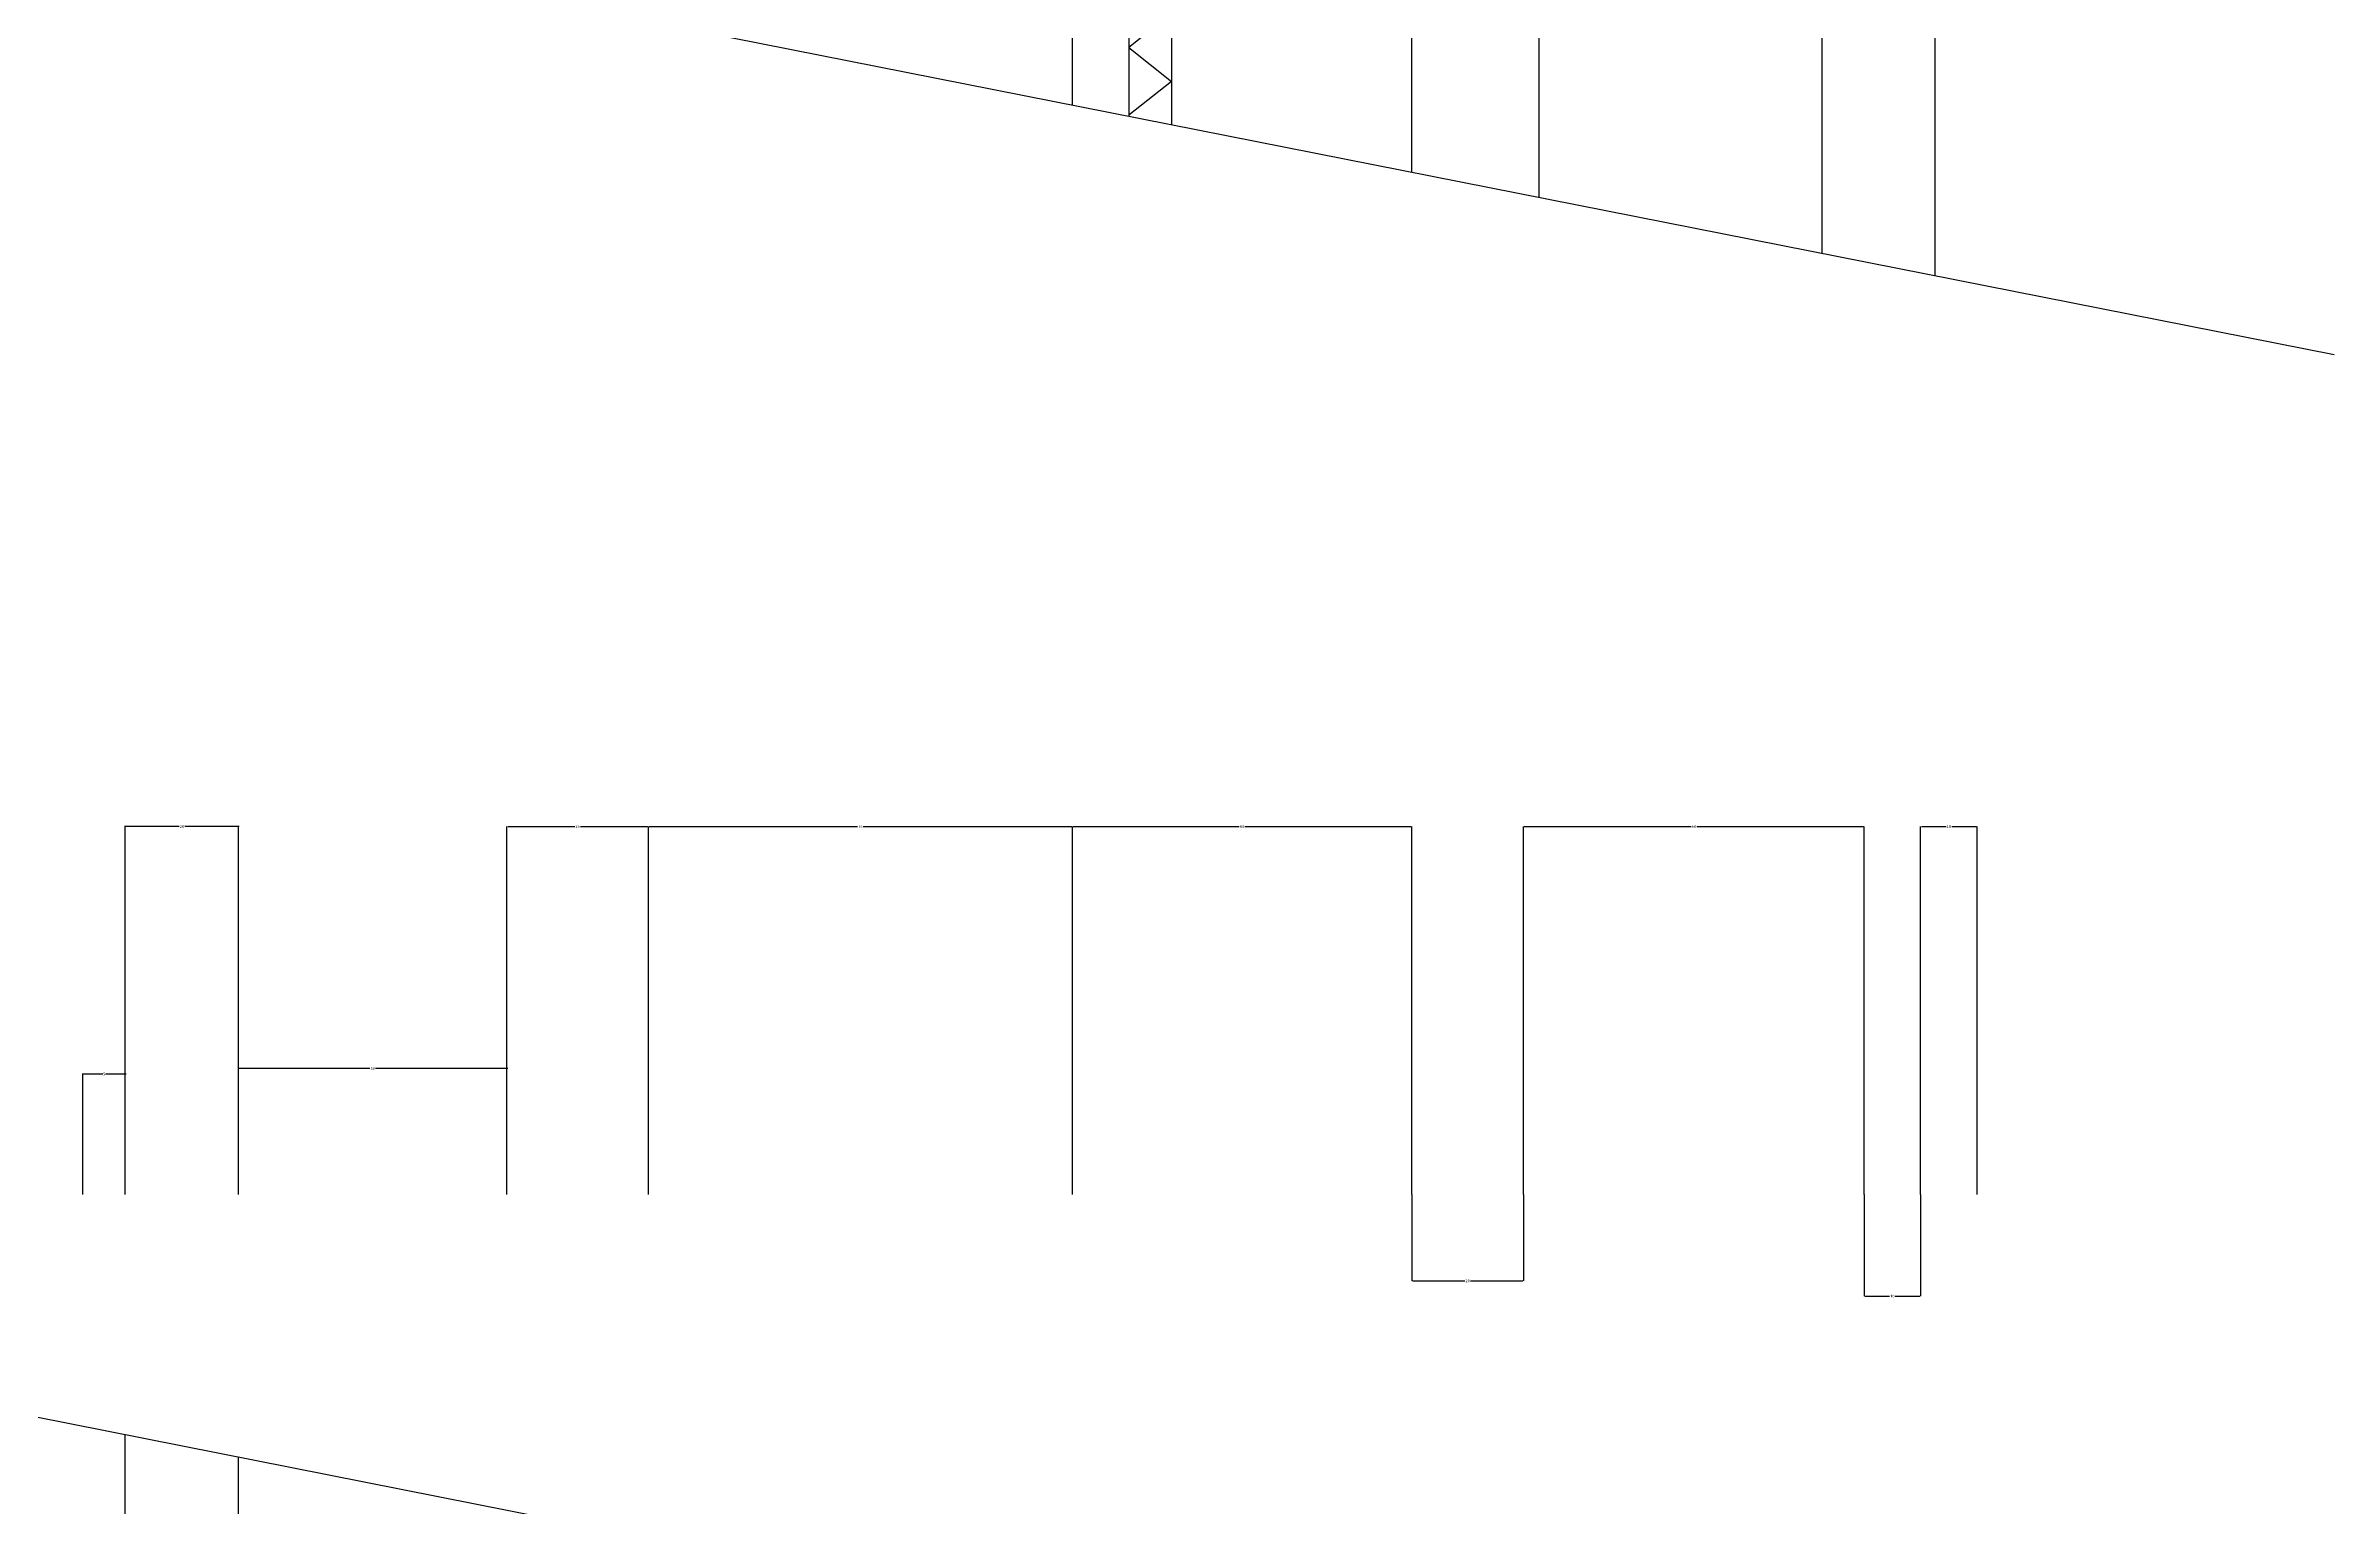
# Model space of a CAD drawing. Header units: metres. Extents: x 247 to 5330, y 146 to 7075.
# Drawn here: x 4092 to 4901, y 3495 to 4011 of the extents above; entities that cross this region are included whole.
import ezdxf

# ---------------------------------------------------------------- set-up
doc = ezdxf.new("R2010")
doc.units = ezdxf.units.M
for name, color, linetype in [('4', 4, 'Continuous'), ('7', 7, 'Continuous'), ('BH', 3, 'Continuous'), ('DIM', 3, 'Continuous')]:
    doc.layers.add(name, color=color, linetype=linetype)
doc.dimstyles.get("Standard").update_dxf_attribs({"dimtxt": 2.5, "dimasz": 2.5, "dimexe": 1.25, "dimexo": 0.625, "dimtad": 1, "dimcen": 2.5, "dimazin": 3, "dimtfac": 1, "dimtmove": 0, "dimatfit": 3})

# ---------------------------------------------------------------- blocks, each defined once
blk = doc.blocks.new('*D79')
for p, q in [((4614.54, 3605.08), (4614.54, 3735.17)), ((4614.79, 3735.17), (4673.76, 3735.17)), ((4675.76, 3735.17), (4734.73, 3735.17)), ((4734.98, 3605.08), (4734.98, 3735.17))]:
    blk.add_line(p, q)
at = {"layer": 'Defpoints'}
for p in [(4614.54, 3735.17), (4614.54, 3605.08), (4734.98, 3605.08)]:
    blk.add_point(p, dxfattribs=at)
at = {"layer": 'DIM', "insert": (4674.76, 3735.17), "char_height": 1, "attachment_point": 5}
blk.add_mtext('60', dxfattribs=at)
blk = doc.blocks.new('*D80')
for p, q in [((4754.98, 3605.08), (4754.98, 3735.17)), ((4755.23, 3735.17), (4763.98, 3735.17)), ((4765.98, 3735.17), (4774.73, 3735.17)), ((4774.98, 3605.08), (4774.98, 3735.17))]:
    blk.add_line(p, q)
at = {"layer": 'Defpoints'}
for p in [(4754.98, 3735.17), (4754.98, 3605.08), (4774.98, 3605.08)]:
    blk.add_point(p, dxfattribs=at)
at = {"layer": 'DIM', "insert": (4764.98, 3735.17), "char_height": 1, "attachment_point": 5}
blk.add_mtext('10', dxfattribs=at)
blk = doc.blocks.new('*D81')
for p, q in [((4734.98, 3605.08), (4734.98, 3569.15)), ((4754.98, 3605.08), (4754.98, 3569.15)), ((4735.23, 3569.15), (4743.98, 3569.15)), ((4745.98, 3569.15), (4754.73, 3569.15))]:
    blk.add_line(p, q)
at = {"layer": 'Defpoints'}
for p in [(4734.98, 3605.08), (4754.98, 3605.08), (4734.98, 3569.15)]:
    blk.add_point(p, dxfattribs=at)
at = {"layer": 'DIM', "insert": (4744.98, 3569.15), "char_height": 1, "attachment_point": 5}
blk.add_mtext('10', dxfattribs=at)
blk = doc.blocks.new('*D86')
for p, q in [((4304.98, 3605.08), (4304.98, 3735.17)), ((4305.23, 3735.17), (4378.98, 3735.17)), ((4380.98, 3735.17), (4454.73, 3735.17)), ((4454.98, 3605.08), (4454.98, 3735.17))]:
    blk.add_line(p, q)
at = {"layer": 'Defpoints'}
for p in [(4304.98, 3735.17), (4304.98, 3605.08), (4454.98, 3605.08)]:
    blk.add_point(p, dxfattribs=at)
at = {"layer": 'DIM', "insert": (4379.98, 3735.17), "char_height": 1, "attachment_point": 5}
blk.add_mtext('75', dxfattribs=at)
blk = doc.blocks.new('*D87')
for p, q in [((4138.98, 3735.17), (4119.73, 3735.17)), ((4119.98, 3605.08), (4119.98, 3735.17)), ((4160.23, 3735.17), (4140.98, 3735.17)), ((4159.98, 3605.08), (4159.98, 3735.17))]:
    blk.add_line(p, q)
at = {"layer": 'Defpoints'}
for p in [(4159.98, 3735.17), (4119.98, 3605.08), (4159.98, 3605.08)]:
    blk.add_point(p, dxfattribs=at)
at = {"layer": 'DIM', "insert": (4139.98, 3735.17), "char_height": 1, "attachment_point": 5}
blk.add_mtext('20', dxfattribs=at)
blk = doc.blocks.new('*D88')
for p, q in [((4206.48, 3649.6), (4159.73, 3649.6)), ((4159.98, 3605.08), (4159.98, 3649.6)), ((4255.23, 3649.6), (4208.48, 3649.6)), ((4254.98, 3605.08), (4254.98, 3649.6))]:
    blk.add_line(p, q)
at = {"layer": 'Defpoints'}
for p in [(4254.98, 3649.6), (4159.98, 3605.08), (4254.98, 3605.08)]:
    blk.add_point(p, dxfattribs=at)
at = {"layer": 'DIM', "insert": (4207.48, 3649.6), "char_height": 1, "attachment_point": 5}
blk.add_mtext('50', dxfattribs=at)
blk = doc.blocks.new('*D89')
for p, q in [((4111.98, 3647.63), (4104.73, 3647.63)), ((4104.98, 3605.08), (4104.98, 3647.63)), ((4120.23, 3647.63), (4112.98, 3647.63)), ((4119.98, 3605.08), (4119.98, 3647.63))]:
    blk.add_line(p, q)
at = {"layer": 'Defpoints'}
for p in [(4119.98, 3647.63), (4104.98, 3605.08), (4119.98, 3605.08)]:
    blk.add_point(p, dxfattribs=at)
at = {"layer": 'DIM', "insert": (4112.48, 3647.63), "char_height": 1, "attachment_point": 5}
blk.add_mtext('5', dxfattribs=at)
blk = doc.blocks.new('*D90')
for p, q in [((4254.98, 3605.08), (4254.98, 3735.17)), ((4255.23, 3735.17), (4278.98, 3735.17)), ((4280.98, 3735.17), (4304.73, 3735.17)), ((4304.98, 3605.08), (4304.98, 3735.17))]:
    blk.add_line(p, q)
at = {"layer": 'Defpoints'}
for p in [(4254.98, 3735.17), (4254.98, 3605.08), (4304.98, 3605.08)]:
    blk.add_point(p, dxfattribs=at)
at = {"layer": 'DIM', "insert": (4279.98, 3735.17), "char_height": 1, "attachment_point": 5}
blk.add_mtext('25', dxfattribs=at)
blk = doc.blocks.new('*D91')
for p, q in [((4454.98, 3605.08), (4454.98, 3735.17)), ((4455.23, 3735.17), (4513.98, 3735.17)), ((4515.98, 3735.17), (4574.73, 3735.17)), ((4574.98, 3605.08), (4574.98, 3735.17))]:
    blk.add_line(p, q)
at = {"layer": 'Defpoints'}
for p in [(4454.98, 3735.17), (4454.98, 3605.08), (4574.98, 3605.08)]:
    blk.add_point(p, dxfattribs=at)
at = {"layer": 'DIM', "insert": (4514.98, 3735.17), "char_height": 1, "attachment_point": 5}
blk.add_mtext('60', dxfattribs=at)
blk = doc.blocks.new('*D92')
for p, q in [((4574.98, 3605.08), (4574.98, 3574.56)), ((4614.54, 3605.08), (4614.54, 3574.56)), ((4575.23, 3574.56), (4593.76, 3574.56)), ((4595.76, 3574.56), (4614.29, 3574.56))]:
    blk.add_line(p, q)
at = {"layer": 'Defpoints'}
for p in [(4574.98, 3605.08), (4614.54, 3605.08), (4574.98, 3574.56)]:
    blk.add_point(p, dxfattribs=at)
at = {"layer": 'DIM', "insert": (4594.76, 3574.56), "char_height": 1, "attachment_point": 5}
blk.add_mtext('20', dxfattribs=at)

msp = doc.modelspace()

# ---------------------------------------------------------------- linework, layer by layer
at = {"layer": '4'}
for p, q in [((4759.98, 5691.75), (4759.98, 3929.95)), ((4719.98, 4988.07), (4719.98, 3937.86)), ((4619.98, 4788.07), (4619.98, 3957.64)), ((4454.98, 3990.28), (4454.98, 4588.07)), ((4574.98, 3966.54), (4574.98, 4588.07)), ((4119.98, 2369.06), (4119.98, 3520.22)), ((4159.98, 2419.06), (4159.98, 3512.3))]:
    msp.add_line(p, q, dxfattribs=at)
at = {"layer": '7'}
for p, q in [((4474.98, 4588.07), (4474.98, 3986.32)), ((4489.98, 4588.07), (4489.98, 3983.36))]:
    msp.add_line(p, q, dxfattribs=at)
at = {"layer": 'BH'}
msp.add_lwpolyline([(4489.98, 4022.63), (4474.98, 4010.63), (4489.98, 3998.63), (4474.98, 3986.63)], dxfattribs=at)
at = {"layer": 'DIM'}
for p, q in [((3929.21, 4094.28), (4901.26, 3902.01)), ((3929.21, 3557.95), (4901.26, 3365.68))]:
    msp.add_line(p, q, dxfattribs=at)

# ---------------------------------------------------------------- dimensions: what is measured, and where the dimension line sits
for base, p1, p2, text, picture, middle in [((4159.98, 3735.17), (4159.98, 3605.08), (4119.98, 3605.08), '20', '*D87', (4139.98, 3735.17)), ((4254.98, 3735.17), (4254.98, 3605.08), (4304.98, 3605.08), '25', '*D90', (4279.98, 3735.17)), ((4304.98, 3735.17), (4304.98, 3605.08), (4454.98, 3605.08), '75', '*D86', (4379.98, 3735.17)), ((4454.98, 3735.17), (4454.98, 3605.08), (4574.98, 3605.08), '60', '*D91', (4514.98, 3735.17)), ((4614.54, 3735.17), (4614.54, 3605.08), (4734.98, 3605.08), '60', '*D79', (4674.76, 3735.17)), ((4754.98, 3735.17), (4754.98, 3605.08), (4774.98, 3605.08), '10', '*D80', (4764.98, 3735.17)), ((4119.98, 3647.63), (4119.98, 3605.08), (4104.98, 3605.08), '5', '*D89', (4112.48, 3647.63)), ((4254.98, 3649.6), (4254.98, 3605.08), (4159.98, 3605.08), '50', '*D88', (4207.48, 3649.6)), ((4574.98, 3574.56), (4574.98, 3605.08), (4614.54, 3605.08), '20', '*D92', (4594.76, 3574.56)), ((4734.98, 3569.15), (4734.98, 3605.08), (4754.98, 3605.08), '10', '*D81', (4744.98, 3569.15))]:
    dim = msp.add_linear_dim(base=base, p1=p1, p2=p2, text=text, dimstyle='Standard', dxfattribs=at)
    dim.commit()
    dim.dimension.update_dxf_attribs({"geometry": picture, "text_midpoint": middle})

doc.saveas('drawing.dxf')
